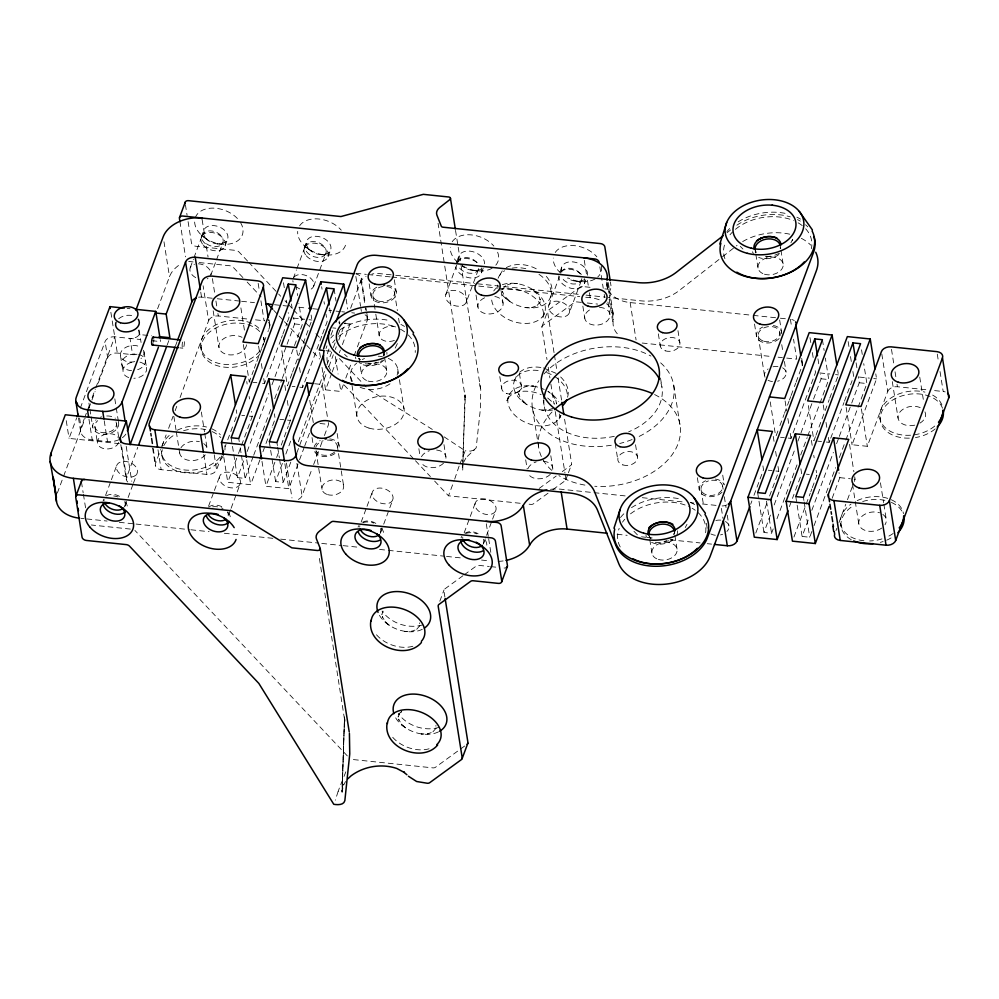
<?xml version="1.0" encoding="UTF-8"?>
<svg xmlns="http://www.w3.org/2000/svg" width="999" height="999" viewBox="0 0 999 999"><rect width="100%" height="100%" fill="white"/><g stroke="black" fill="none" stroke-linecap="round" stroke-linejoin="round"><path stroke-width="0.75" stroke-dasharray="5 3.75" d="M462.724 470.092L464.972 393.107L465.272 397.789L438.062 223.227M345.592 781.518L343.506 785.089L343.818 784.315L341.97 791.633L344.555 717.107L342.108 792.282L344.518 716.932L344.855 721.59L318.831 554.732M462.624 464.96L465.259 397.839M462.562 466.483L462.425 467.382L463.049 463.711M556.618 403.022L556.493 404.021L555.806 399.887L556.143 400.699L552.922 395.467L553.346 395.954L547.914 391.233L549.45 392.382A27.822 18.819 20.4 0 1 558.716 401.66M342.095 790.733L342.507 787.949M567.557 397.215C570.042 389.323 565.546 381.131 559.64 376.049M338.124 791.458L335.302 800.187M345.479 245.255L345.404 245.454A25.037 16.933 20.4 0 1 318.369 253.646A25.037 16.933 20.4 0 1 297.69 231.393M119.418 443.643L69.056 438.399L76.711 417.807M80.307 408.129L105.082 341.521A7.955 5.47 -9 0 1 114.76 336.825L140.509 339.51M125.862 434.128A15.897 10.939 -9 0 1 107.505 441.546L92.245 439.96A15.897 10.939 -9 0 1 81.069 427.397L84.228 418.906M85.277 416.071L86.339 413.236M87.388 410.414L89.498 404.745M92.12 397.677L95.28 389.185M95.804 387.774L114.76 336.825M57.33 493.056L62.575 478.958M63.624 476.136L85.115 418.356M88.786 408.491L90.884 402.847M91.933 400.037L95.08 391.571M98.214 383.117L107.655 357.754L105.082 341.521M157.592 308.728L169.505 276.673A31.806 21.891 -9 0 1 181.481 263.549M201.161 237.287L203.709 230.432M105.532 495.467L110.864 481.156M111.401 479.72L116.721 465.397M190.21 267.794L193.406 259.216M193.931 257.779L202.447 234.902M167.208 344.955L168.831 340.622M127.785 482.017A7.955 5.47 -9 0 1 126.548 477.46L137.775 447.265M175.537 345.716L177.073 341.608M124.9 506.131L127.56 498.976M128.097 497.539L132.879 484.652M133.416 483.216L137.15 473.201A10.927 7.393 20.4 0 0 124.176 461.388A10.927 7.393 20.4 0 0 119.48 473.301A10.927 7.393 20.4 0 0 137.15 473.201M210.639 275.587L215.959 261.276M216.496 259.84L222.889 242.657M225.087 245.916L227.635 239.061M221.766 455.844L216.596 469.742A7.955 5.47 -9 0 1 206.93 474.438L161.151 469.667A7.955 5.47 -9 0 1 155.557 463.374L160.727 449.488M162.013 446.016L166.134 434.952M168.594 428.346L173.089 416.233M175.137 410.726L176.773 406.331M180.045 397.527L208.629 320.667L203.109 285.776M225.187 446.665L226.024 444.393M227.722 439.847L233.629 423.938M234.478 421.665L237.013 414.847L236.226 409.865M250.212 382.018L249.263 381.918L253.484 370.554M254.333 368.281L256.031 363.736M256.868 361.463L263.649 343.231M264.086 342.07L267.095 333.966M267.957 331.656L268.381 330.494M268.818 329.345L269.68 327.023L268.494 319.543M304.171 248.027L306.718 241.171M208.554 506.206L213.873 491.883M214.41 490.447L219.73 476.136M293.219 278.521L296.416 269.93M296.953 268.506L305.469 245.592M259.852 459.99L250.674 484.69L227.784 482.305L236.963 457.604M238.499 453.496L241.046 446.628M241.558 445.254L247.178 430.157M247.677 428.783L252.272 416.433L251.486 411.451M262.612 383.304L264.523 383.504L280.856 339.598M281.368 338.224L282.392 335.477M282.892 334.103L286.975 323.127M287.487 321.753L289.023 317.632L288.236 312.65M253.172 456.655L245.08 478.409L237.45 477.609L244.455 458.766M247.153 451.511L268.731 393.519M271.965 384.815L286.526 345.666M287.063 344.218L294.605 323.926L293.644 317.782M230.569 509.702L227.909 516.87A10.927 7.393 20.4 0 0 227.435 511.863M231.106 508.279L240.16 483.928A10.927 7.393 20.4 0 0 227.185 472.127A10.927 7.393 20.4 0 0 222.49 484.04A10.927 7.393 20.4 0 0 240.16 483.928M313.649 286.326L325.899 253.396A10.927 7.393 20.4 0 0 312.924 241.583A10.927 7.393 20.4 0 0 308.229 253.496A10.927 7.393 20.4 0 0 325.899 253.396M253.709 455.207L270.966 408.816M274.737 398.663L281.755 379.807M282.292 378.359L302.235 324.712L298.838 303.246M328.097 256.656L330.657 249.787M262.924 451.76L264.448 447.639M265.984 443.531L272.103 427.06M272.615 425.686L275.162 418.818L274.375 413.836M292.008 373.539L287.412 385.889L281.493 348.514M292.52 372.165L299.663 352.959M300.175 351.586L305.794 336.488M306.293 335.115L311.913 320.017L311.126 315.035M298.014 463.973L288.823 488.673L265.934 486.288L275.112 461.588M276.648 457.467L279.196 450.599M281.243 445.117L288.386 425.899M288.898 424.525L290.422 420.417L289.635 415.434M299.812 387.187L302.672 387.475L322.065 335.339M322.577 333.966L327.173 321.616L325.986 314.136M290.784 462.087L283.229 482.38L275.599 481.593L282.617 462.737M285.851 454.046L290.697 440.996M325.999 348.501L326.985 345.841M330.944 335.202L333.416 328.559M298.326 441.783L326.373 366.383M326.91 364.935L332.842 348.988M333.379 347.54L335.539 341.745M338.236 334.49L339.847 330.145M296.753 453.134L326.91 372.04M328.883 366.72L333.329 354.757M335.314 349.438L336.301 346.778M338.773 340.135L345.204 322.852M350.637 308.229L361.051 280.232A7.955 5.47 -9 0 0 356.144 274.038M299.538 459.852L304.133 447.502M304.645 446.128L309.752 432.405M343.319 384.765L340.834 391.458L325.562 389.86L331.693 373.401M332.205 372.028L337.812 356.93M339.348 352.809L340.372 350.075M342.407 344.58L350.062 324.001L349.675 321.503M298.364 499.4A7.955 5.47 -9 0 0 302.048 495.754L311.988 468.993M313.649 464.523L318.631 451.148M320.292 446.69L321.94 442.232M324.438 435.539L328.584 424.388L328.184 421.903M345.804 378.072L351.611 362.462M354.096 355.781L355.756 351.311M357.417 346.853L367.37 320.092L366.583 315.11M456.481 262.425L458.778 256.243M361.151 522.102L366.483 507.792M367.008 506.356L372.34 492.032M445.829 294.43L458.079 261.501M380.519 532.767L383.179 525.611M383.703 524.175L392.757 499.837A10.927 7.393 20.4 0 0 379.795 488.024A10.927 7.393 20.4 0 0 375.1 499.937A10.927 7.393 20.4 0 0 392.757 499.837M466.258 302.222A10.927 7.393 20.4 0 0 453.284 290.422A10.927 7.393 20.4 0 0 448.588 302.335A10.927 7.393 20.4 0 0 466.258 302.222L478.496 269.293M481.456 272.827L484.215 265.409M345.854 771.802L339.672 787.274A120.629 71.741 67.6 0 0 338.174 791.508M520.179 503.271L448.501 495.804L454.195 480.507M454.707 479.108L458.728 467.145A120.629 71.741 67.6 0 1 459.34 465.584M444.08 436.825L465.234 450.799L460.289 462.987M508.528 396.441L506.918 400.749L508.391 397.802L507.829 398.638C513.823 389.56 529.545 389.485 541.133 394.593M514.298 380.906L516.758 375.437M544.642 312.774L542.919 317.582L543.593 314.847C543.269 296.778 517.944 284.378 499.575 290.147M550.412 297.252C554.22 289.385 550.686 279.982 544.405 274.525M559.952 271.928L561.788 266.983M464.16 532.842L475.349 502.772M548.838 305.157L559.49 276.523M439.81 601.236L443.968 590.059M541.957 326.586L547.664 311.213M483.528 543.506L492.045 520.591M492.582 519.155L495.779 510.564A10.927 7.393 20.4 0 0 482.804 498.763A10.927 7.393 20.4 0 0 478.109 510.676A10.927 7.393 20.4 0 0 495.779 510.564M569.268 312.962A10.927 7.393 20.4 0 0 556.293 301.161A10.927 7.393 20.4 0 0 551.598 313.074A10.927 7.393 20.4 0 0 569.268 312.962L581.518 280.032M584.465 283.554L585.839 279.857M608.99 293.256L611.076 287.675M565.846 479.732L567.919 474.138M568.443 472.739L571.553 464.36M750.661 504.27L751.897 500.936M753.97 495.354L763.511 469.717L762.724 464.722M776.173 435.664L779.083 427.859M779.907 425.624L784.053 414.473M784.465 413.361L789.035 401.099M789.447 399.987L790.684 396.64M791.108 395.529L794.005 387.724M794.417 386.601L795.666 383.254M796.078 382.142L802.297 365.422L801.51 360.439M755.806 533.054L768.056 500.124M769.592 496.003L778.77 471.303L777.984 466.321M788.161 438.074L791.021 438.374L815.521 372.502L814.734 367.52M773.201 528.921L771.578 533.266L763.948 532.479L770.416 515.072M774.188 504.932L795.229 448.376M797.926 441.133L813.024 400.537M813.561 399.088L821.103 378.783L820.379 374.188M776.972 518.768L798.001 462.225M800.699 454.97L807.167 437.574M807.704 436.126L828.733 379.583L825.336 358.104M789.41 506.618L790.946 502.509M792.482 498.389L794.005 494.268M795.541 490.159L801.66 473.688L800.873 468.706M815.446 436.638L813.91 440.759L807.991 403.371M815.958 435.264L821.565 420.167M822.077 418.793L827.696 403.696M828.208 402.335L829.22 399.588M829.732 398.214L835.351 383.117M835.863 381.743L838.411 374.887L837.624 369.905M793.955 537.025L805.694 505.469M806.205 504.095L810.289 493.119M810.801 491.745L811.825 488.998M812.337 487.624L816.92 475.274L814.06 474.975M826.31 442.045L829.17 442.345L830.194 439.597M830.706 438.224L843.968 402.547M844.48 401.173L852.135 380.594M811.887 531.443L809.727 537.25L802.097 536.451L809.115 517.607M811.812 510.352L833.378 452.36M836.613 443.656L838.773 437.862M839.31 436.401L851.173 404.508M851.71 403.059L859.265 382.754L858.291 376.623M814.048 525.649L835.614 467.644M839.385 457.505L845.316 441.546M845.853 440.097L866.895 383.554L863.735 363.624M832.167 498.251L839.822 477.659L839.023 472.677M881.817 354.046L887.736 391.433L867.332 446.316L852.06 444.73L876.56 378.858L875.773 373.876M835.951 530.669L836.812 528.359M838.973 522.564L845.778 504.258M847.464 499.712L852.547 486.076M854.232 481.53L855.082 479.258L854.682 476.76M463.511 462.5L466.296 457.28L465.859 457.892L476.173 447.877L480.432 408.516L480.744 389.573L458.204 247.252M397.365 343.594L394.955 348.626M687 524.325L685.227 527.584M790.896 242.732L792.731 239.51L791.832 241.096M382.492 611.9L383.054 611.063L381.88 614.522L381.993 613.523L382.679 617.644L382.355 616.845L385.577 622.077L385.152 621.59L390.584 626.311L389.048 625.149M398.726 714.422L399.288 713.586L398.114 717.045L398.239 716.046L398.926 720.179L398.589 719.367L401.81 724.6L401.398 724.113L406.818 728.833L405.282 727.684M502.272 270.866L498.064 278.384A27.822 18.819 20.4 0 1 504.657 270.754M726.922 232.817L730.544 229.995M718.955 259.515L679.158 290.572A39.748 27.36 -9 0 1 641.008 300.849L608.304 297.44M722.577 256.693L737.05 245.392M519.592 372.265C525.699 367.108 534.34 366.158 541.957 367.682M539.135 488.461L556.193 476.048M562.275 471.603L570.804 465.397A3.971 2.685 20.4 0 0 571.603 463.499L564.335 417.607M548.039 493.194L533.416 503.833A3.971 2.685 20.4 0 1 530.856 504.383L526.273 503.908M552.909 489.635L565.084 480.769A3.971 2.685 20.4 0 0 565.884 478.871L565.159 474.275M462.987 575.711L444.717 589.023A3.971 2.685 20.4 0 0 443.918 590.921L444.892 597.04M464.21 574.825L476.386 565.946A3.971 2.685 20.4 0 1 478.958 565.397L489.298 566.47M399.612 713.199L401.773 711.638L400.974 712.037M464.672 746.016L435.427 767.307A3.971 2.685 20.4 0 1 432.867 767.869L350.512 759.277M474.463 449.887L470.741 451.086L465.234 450.799M779.482 253.321L772.264 256.194L764.347 257.243M380.619 361.438L382.342 360.602M670.616 540.122L672.364 539.31M506.206 267.657C516.321 262.2 529.045 264.323 538.561 270.08M553.758 408.029L548.026 410.04L548.688 409.927L541.545 410.127L543.631 410.277M378.821 362.187L369.081 364.173L360.389 363.349M668.781 540.821L660.988 542.494L653.171 542.232M422.677 624.875C407.854 629.308 390.659 623.026 382.08 611.101M438.923 727.397C424.088 731.83 406.893 725.549 398.326 713.623M217.12 243.856L221.678 244.181M320.13 254.595L324.687 254.907M473.026 270.517L477.297 270.816M576.036 281.243L580.307 281.543M515.309 283.404L517.382 283.554L510.252 283.753L510.914 283.654L505.182 285.664L505.969 285.264L502.447 289.31L502.797 288.349L502.547 292.145L502.422 291.196L504.12 295.654L511.026 302.46L509.49 301.298M527.397 307.754L525.312 307.605L532.455 307.405L531.793 307.505L537.524 305.494L536.725 305.906L540.247 301.848L539.897 302.809L540.159 299.013L540.272 299.962L538.573 295.504L531.68 288.699L533.216 289.86M531.543 385.939L533.628 386.076L526.485 386.276L527.147 386.176L521.416 388.186L522.215 387.787L518.681 391.833L519.043 390.884L518.781 394.667L518.656 393.718L520.367 398.176L527.26 404.982L525.724 403.821M406.955 631.605L404.87 631.468L412.013 631.268L411.351 631.368L417.082 629.358L416.283 629.757L419.805 625.711L419.455 626.66L419.717 622.877M423.189 734.128L421.103 733.99L428.246 733.79L427.584 733.89L433.316 731.88L432.517 732.279L436.051 728.234L435.689 729.183L435.951 725.399M590.047 287.325L582.654 286.551A3.971 2.685 20.4 0 0 580.094 287.113L548.414 310.177A3.971 2.685 20.4 0 0 547.627 312.075L554.158 353.371M604.832 288.861L607.779 289.173A3.971 2.685 20.4 0 0 611.151 286.725L610.414 282.118M391.271 274.825L379.37 273.589A15.897 10.939 -9 0 0 371.915 274.076M395.729 275.287L474.513 283.504M477.485 283.803L580.057 294.493M586.013 295.117L605.332 297.128M355.919 273.289L366.371 274.375M367.857 274.538L390.247 276.873M391.733 277.023L497.677 288.062M499.175 288.224L579.757 296.616M585.726 297.24L590.197 297.702A31.806 21.891 -9 0 1 602.447 301.161M606.768 282.055A31.806 21.891 -9 0 0 630.157 302.572L750.336 315.085M753.196 315.384L776.086 317.769M780.381 318.219L786.101 318.818M193.094 261.925L190.022 261.601A3.971 2.685 20.4 0 1 188.699 261.301M199.226 262.562L229.92 265.759A3.971 2.685 20.4 0 1 233.329 267.395L242.907 277.572M581.368 302.385L576.935 301.923A3.971 2.685 20.4 0 0 574.375 302.472L542.707 325.549A3.971 2.685 20.4 0 0 541.908 327.447L546.99 359.565M587.287 302.997L597.627 304.083M198.589 297.215A7.955 5.47 -9 0 1 201.536 297.115L215.846 298.601M217.282 298.751L240.172 301.136M241.596 301.286L254.47 302.635M274.5 304.72L281.656 305.469M283.092 305.619L288.811 306.206M298.826 307.255L307.405 308.154M313.137 308.741L318.856 309.34M328.871 310.389L331.73 310.689M336.026 311.126L340.322 311.576M341.745 311.725L344.605 312.025M351.76 312.774L354.62 313.074M642.195 343.032L772.389 356.606M778.109 357.192L782.404 357.642M786.7 358.092L796.715 359.141L793.556 339.198M293.319 318.082L304.757 319.28M309.053 319.717L311.913 320.017M338.624 322.802L340.047 322.952M344.343 323.401L350.062 324.001M819.804 372.952L829.819 373.988M835.551 374.588L838.411 374.887M859.39 377.073L869.405 378.109M873.7 378.559L876.56 378.858M208.629 320.667A7.955 5.47 -9 0 1 218.306 315.971L246.915 318.956M255.507 319.842L264.086 320.741A7.955 5.47 -9 0 1 264.76 320.829M294.605 323.926L302.235 324.712M332.767 327.897L335.814 328.209M821.103 378.783L828.733 379.583M859.265 382.754L866.895 383.554M887.736 391.433A7.955 5.47 -9 0 1 897.414 386.738L926.023 389.71M934.614 390.609L943.193 391.508A7.955 5.47 -9 0 1 945.216 391.933M127.148 308.429L130.007 308.728M325.924 350.686L330.694 351.186M137.1 354.183A7.955 5.47 -9 0 1 132.592 354.645L130.02 338.411A7.955 5.47 -9 0 0 139.298 334.528L151.536 335.814M151.948 340.696L160.539 341.596L160.24 339.71M179.808 347.864L182.854 348.176M107.655 357.754A7.955 5.47 -9 0 1 117.32 353.059L132.592 354.645M314.635 383.728L322.265 384.515L327.397 416.92M253.084 382.317L256.893 382.704M292.183 386.388L295.042 386.688M780.531 437.275L784.34 437.674M817.731 441.146L821.54 441.546M241.783 415.347L244.643 415.646M249.413 416.146L252.272 416.433M279.932 419.318L283.753 419.717M287.562 420.117L290.422 420.417M319.992 423.501L328.584 424.388M768.281 470.204L772.102 470.604M775.911 471.004L778.77 471.303M806.43 474.188L809.29 474.488M839.822 477.659L850.311 478.758M854.12 479.158L855.082 479.258M625.137 495.904L560.751 489.198A31.806 21.891 -9 0 0 549.812 489.435M642.295 497.689L685.214 502.16M690.946 502.759L693.806 503.059M702.384 503.958L716.695 505.444M617.132 534.278L627.147 535.327M641.458 536.813L645.754 537.262M647.177 537.412L654.333 538.161M670.079 539.797L700.124 542.932M707.267 543.681L711.563 544.118M81.119 518.344L83.978 518.643M86.838 518.943L107.143 521.053M119.318 522.327L134.54 523.913M136.064 524.063L189.335 529.62M190.859 529.77L209.116 531.68M224.338 533.266L273.039 538.336M280.657 539.135L318.706 543.094M321.753 543.419L341.533 545.479M343.057 545.641L359.802 547.377M379.583 549.438L443.506 556.106M446.553 556.418L461.775 558.004M481.555 560.064L489.16 560.864M130.394 529.083L92.033 525.074A3.971 2.685 20.4 0 1 91.371 524.962M490.771 566.633L496.69 567.245M543.444 367.932L556.118 373.364M432.317 429.433L368.281 389.21L364.011 384.677M534.615 290.934L536.888 292.657M462.237 265.796L464.335 267.382M505.806 298.501L508.091 300.224M550.849 393.469L553.134 395.192M522.04 401.024L524.325 402.747M308.579 249.101L311.938 251.636M305.257 246.578L310.264 250.362M205.569 238.374L208.928 240.909M202.248 235.851L207.255 239.623M385.364 622.352L387.649 624.075M401.598 724.874L403.883 726.598M547.677 398.014L554.707 404.133M742.956 249.051L740.321 246.403M637.399 534.865L633.541 530.856M347.29 356.868L344.58 354.345M247.59 261.101L239.036 252.023A3.971 2.685 20.4 0 0 235.639 250.399L195.742 246.241A3.971 2.685 20.4 0 1 191.471 242.994L188.074 221.516M248.651 262.225L280.694 296.241M284.965 300.774L287.1 303.047M288.174 304.183L292.445 308.716M293.519 309.852L304.195 321.191M305.257 322.315L309.54 326.86M315.946 333.654L321.278 339.323M339.435 358.604L362.937 383.541M247.178 282.093L261.026 296.79M273.801 310.364L278.059 314.885M279.133 316.021L283.391 320.542M284.453 321.666L289.785 327.322M290.846 328.459L300.437 338.636M301.498 339.76L305.756 344.28M306.83 345.417L312.15 351.074M313.211 352.197L319.605 358.991M344.106 384.99L414.41 459.627M415.484 460.751L430.394 476.585M434.652 481.106L448.501 495.804M347.315 755.893L135.34 530.869A3.971 2.685 20.4 0 0 134.89 530.457M479.508 383.554L480.744 389.573M937.274 354.121L938.461 361.601M940.034 371.566L943.193 391.508M919.754 377.123L923.625 401.536M891.495 349.35L893.855 364.31M895.042 371.778L895.828 376.76M897.015 384.24L897.414 386.738M892.294 381.606L898.089 418.219M879.982 418.256L880.444 421.103M861.55 349.812L862.274 354.42M880.456 482.792L883.603 502.622M883.84 504.145L886.25 519.405M856.106 362.824L857.08 368.956M861.4 408.941L867.332 446.316M848.151 341.583L848.938 346.566M850.511 356.543L851.298 361.526M852.884 371.491L853.67 376.473M846.141 407.355L852.06 444.73M849.55 444.368L853.895 471.778M852.509 484.215L858.79 523.888M822.427 339.71L824.125 350.437M817.956 358.853L819.168 366.521M823.251 404.97L824.437 412.437M826.011 422.402L826.81 427.397M828.383 437.362L829.17 442.345M840.696 523.926L841.146 526.773M809.989 337.612L810.788 342.595M812.362 352.56L813.149 357.542M801.722 358.354L802.509 363.349M811.4 440.397L812.187 445.379M813.773 455.344L814.16 457.829M816.133 470.292L816.533 472.789M780.244 245.717L780.719 248.751M780.968 250.274L783.129 263.948M790.396 319.268L791.583 326.735M779.645 319.942L781.568 332.093M779.794 332.38L780.281 335.452M781.742 344.643L782.954 352.31M784.415 361.513L786.113 372.252M803.421 497.377L803.895 500.449M804.145 501.973L809.727 537.25M785.102 400.986L786.675 410.951M787.861 418.431L788.648 423.414M790.234 433.379L791.021 438.374M795.791 496.578L802.097 536.451M755.132 249.812L755.619 252.859M755.856 254.37L758.029 268.044M770.241 401.885L775.361 434.29M758.216 335.901L764.535 375.774M773.251 436.413L774.038 441.396M775.611 451.361L776.41 456.356M754.532 324.038L756.455 336.188M766.483 501.073L771.578 533.266M757.629 492.607L763.948 532.479M722.727 475.149L724.163 484.265M722.639 486.076L723.126 489.135M724.337 496.803L726.036 507.542M727.26 515.209L728.958 525.949M721.378 508.379L722.964 518.356M677.959 330.657L679.894 342.807M701.061 489.597L703.733 506.468M706.405 523.339L707.379 529.47M697.377 477.734L699.3 489.885M673.701 385.139L680.007 425.012M658.353 333.853L660.277 346.004M660.489 377.959L661.925 387.063M674.175 530.931L674.65 533.978M674.887 535.489L677.06 549.163M630.157 302.572L636.076 339.947M635.539 444.742L637.462 456.893M649.063 535.039L649.537 538.074M649.787 539.597L651.947 553.259M608.266 282.567L613.611 316.308M607.417 282.692L608.99 292.657M609.39 295.155L613.336 320.067A31.806 21.891 -9 0 0 618.331 334.84M606.743 283.966L607.966 291.633M609.178 299.3L613.061 323.838M607.954 302.048L609.877 314.198M599.85 266.82L603.246 288.286M604.22 294.43L604.707 297.49M615.197 443.381L617.844 460.089M584.278 260.327L586.65 275.274M587.437 280.257L588.623 287.737M589.41 292.719L590.197 297.702M582.854 306.156L584.777 318.306M554.408 354.895L556.83 370.192M558.041 377.847L561.675 400.786M548.201 367.207L549.9 377.922M550.874 384.041L554.02 403.921M555.232 411.563L564.922 472.752M543.281 400.212L544.243 406.281M550.799 455.744L552.722 467.894M532.467 408.204L537.574 440.409M537.812 441.945L538.786 448.076M519.405 373.376L521.328 385.539M501.136 290.921L503.059 303.072M525.686 459.84L527.135 468.956M499.787 376.586L501.71 388.736M476.024 295.017L477.947 307.168M455.532 230.419L457.954 245.717M486.288 523.801L488.261 536.263M488.661 538.748L491.021 553.708M443.968 444.617L445.891 456.768M394.305 279.782L396.228 291.933M394.468 292.232L397.377 310.627M398.589 318.294L399.325 322.902M418.868 448.713L420.067 456.306M397.714 368.981L398.439 373.576M399.413 379.707L404.021 408.853M383.841 352.547L384.315 355.582M384.565 357.105L386.725 370.779M372.889 295.754L375.562 312.612M375.799 314.148L379.208 335.627M369.193 283.891L371.116 296.041M361.263 278.147L365.209 303.072M366.009 308.054L366.396 310.552M366.795 313.037L367.582 318.019M361.051 280.232L364.997 305.145M365.397 307.642L365.784 310.127M355.856 276.436L360.589 306.343M360.989 308.828L361.388 311.326M358.966 358.166L361.613 374.875M346.116 299.076L347.702 309.041M350.637 376.66L356.943 416.533M334.078 288.823L336.026 301.086M339.173 321.029L339.66 324.088M329.608 307.954L330.582 314.098M335.302 356.568L338.062 374.013M339.648 383.978L340.834 391.458M321.653 286.725L322.04 289.211M324.013 301.673L324.413 304.171M337.15 433.479L339.073 445.629M337.3 445.916L338.274 452.06M338.524 453.583L343.619 485.789M319.643 352.485L320.442 357.467M322.015 367.432L325.562 389.86M295.929 284.84L297.627 295.579M309.765 400.374L313.324 422.802M315.971 450.974L322.04 489.31M291.458 303.983L292.183 308.591M312.038 437.574L313.236 445.179M296.753 350.1L298.339 360.065M299.513 367.545L300.312 372.527M302.285 384.99L302.672 387.475M283.491 282.754L284.29 287.737M286.263 300.187L286.651 302.685M284.902 385.527L285.689 390.509M287.275 400.474L288.062 405.457M296.915 463.349L302.048 495.754M269.106 319.967L269.892 324.95M258.167 283.366L259.353 290.834M260.926 300.799L264.086 320.741M286.451 463.061L291.97 497.952M284.877 463.748L288.823 488.673M264.098 340.097L263.649 337.25A31.806 21.891 -9 0 1 222.74 364.16A31.806 21.891 -9 0 1 208.691 329.645A31.806 21.891 -9 0 1 261.114 330.994M276.923 442.52L277.41 445.579M277.647 447.115L279.345 457.854M279.595 459.378L283.229 482.38M258.604 346.129L259.79 353.596M261.363 363.574L262.15 368.556M263.736 378.521L264.523 383.504M269.293 441.72L275.599 481.593M240.896 307.879L244.755 332.292M243.344 344.53L249.263 381.918M261.988 461.363L265.934 486.288M246.753 381.556L247.14 384.041M249.113 396.503L249.513 399.001M246.728 459.777L250.674 484.69M238.761 438.536L239.248 441.608M240.222 447.739L241.196 453.871M241.433 455.407L245.08 478.409M212.387 278.596L214.76 293.544M215.934 301.011L216.733 306.006M217.907 313.474L218.306 315.971M202.173 219.842L204.196 232.592A10.927 7.393 20.4 0 1 219.131 233.928A10.927 7.393 20.4 0 1 220.904 245.117A10.927 7.393 20.4 0 1 205.894 243.331L208.054 256.993M213.187 310.839L218.981 347.465M231.131 437.737L233.566 453.071M233.803 454.607L237.45 477.609M200.749 292.133L201.536 297.115M185.402 204.658L187.1 215.384M223.826 457.392L227.784 482.305M200.886 347.49L201.336 350.337M179.932 221.553L185.514 256.83M214.236 454.782L216.596 469.742M201.348 412.025L204.495 431.855M204.733 433.379L207.155 448.638M203.771 454.495L206.93 474.438M163.986 241.783L169.505 276.673M173.888 416.508L176.061 430.232M176.311 431.768L178.721 447.015M178.958 448.551L179.695 453.121M161.588 453.159L162.038 456.006M144.006 351.835L146.578 368.069M139.098 330.02L141.071 342.482M157.992 449.725L161.151 469.667M138.599 330.107L139.298 334.528M153.184 448.426L155.557 463.374M152.585 448.014L155.345 465.459M120.467 355.681L123.039 371.915M110.864 312.3L117.32 353.059M126.211 446.366L131.731 481.256M114.823 398.851L116.009 406.393M116.259 407.904L118.644 423.002M121.803 447.552L126.548 477.46M120.804 444.655L126.324 479.532M116.483 423.351L118.594 436.638M104.221 420.791L107.505 441.546M94.905 426.873L97.477 443.106M88.923 403.072L89.648 407.604M89.885 409.115L90.834 415.147M91.084 416.658L92.757 427.222M88.961 419.205L92.245 439.96M79.583 417.957L81.069 427.397M78.484 417.957L80.644 431.543M81.456 481.968L83.154 492.694M83.404 494.23L85.589 508.029M66.246 420.666L69.056 438.399M559.69 413.923L559.153 420.117L560.876 415.297A27.822 18.819 20.4 0 1 527.397 423.226A27.822 18.819 20.4 0 1 509.165 394.917A27.822 18.819 20.4 0 1 544.23 389.473M677.459 530.794A15.897 10.939 -9 0 1 676.985 534.64M672.901 539.922A15.897 10.939 -9 0 1 650.561 541.77M646.465 537.162A15.897 10.939 -9 0 1 645.991 535.314M698.014 512.537A44.431 30.582 -9 0 1 705.569 532.991M620.229 546.965A44.431 30.582 -9 0 1 619.18 528.346M622.489 522.177A44.431 30.582 -9 0 1 624.775 519.255M630.494 513.861A44.431 30.582 -9 0 1 688.661 506.443M692.107 508.216A44.431 30.582 -9 0 1 695.242 510.264M620.491 517.532A47.615 32.767 -9 0 1 624.637 513.011M631.518 507.642A47.615 32.767 -9 0 1 681.942 499.375M690.222 502.26A47.615 32.767 -9 0 1 695.654 505.219M674.862 531.668A13.636 9.391 -9 0 1 673.738 534.403M651.061 538.349A13.636 9.391 -9 0 1 649.7 537.087M408.279 334.94A44.431 30.582 -9 0 1 415.234 352.447M330.769 370.417A44.431 30.582 -9 0 1 329.021 348.876M332.617 342.769A44.431 30.582 -9 0 1 335.04 339.885M338.861 336.301A44.431 30.582 -9 0 1 395.604 326.998M400.412 329.183A44.431 30.582 -9 0 1 404.657 331.843M386.875 352.372A15.897 10.939 -9 0 1 386.875 354.295M384.078 359.89A15.897 10.939 -9 0 1 359.977 363.349M355.881 358.753A15.897 10.939 -9 0 1 355.407 356.893M330.744 338.087A47.615 32.767 -9 0 1 333.554 335.077M340.309 329.633A47.615 32.767 -9 0 1 390.634 320.779M400.911 324.45A47.615 32.767 -9 0 1 404.495 326.448M384.14 353.808A13.649 9.391 -9 0 1 383.154 355.981M359.977 359.54A13.649 9.391 -9 0 1 358.716 358.216M805.669 228.796A44.431 30.582 -9 0 1 811.375 248.664M724.899 258.654A44.431 30.582 -9 0 1 725.611 241.908M729.969 234.815A44.431 30.582 -9 0 1 732.529 231.993M735.451 229.32A44.431 30.582 -9 0 1 793.443 220.529M798.114 222.827A44.431 30.582 -9 0 1 803.146 226.361M778.908 254.533A15.897 10.939 -9 0 1 758.678 257.43M753.408 253.496A15.897 10.939 -9 0 1 752.472 251.773M726.91 231.618A47.615 32.767 -9 0 1 729.645 228.584M738.161 221.84A47.615 32.767 -9 0 1 788.686 214.186M796.865 217.17A47.615 32.767 -9 0 1 800.511 219.118M780.556 247.39A13.624 9.378 -9 0 1 780.194 248.227A12.725 8.754 -9 0 0 780.294 247.415M756.143 252.135A13.624 9.378 -9 0 1 755.207 251.036M360.027 282.967A15.897 10.939 -9 0 1 366.021 276.411M742.657 241.583A47.702 32.83 -9 0 1 789.897 234.228M801.323 238.311A47.702 32.83 -9 0 1 810.664 245.067M660.951 383.067A59.628 41.046 -9 0 1 628.658 431.83M614.31 436.313A59.628 41.046 -9 0 1 543.906 399.625M329.782 438.898A12.725 8.754 -9 0 1 338.386 449.737M334.952 453.558A12.725 8.754 -9 0 1 314.173 450.586M314.061 447.202A12.725 8.754 -9 0 1 320.192 440.571M436.613 450.037A12.725 8.754 -9 0 1 445.791 459.29M443.494 463.224A12.725 8.754 -9 0 1 430.694 467.644A12.725 8.754 -9 0 1 420.991 461.713M421.478 456.755A12.725 8.754 -9 0 1 429.395 450.761M543.431 461.163A12.725 8.754 -9 0 1 552.622 470.429M550.312 474.363A12.725 8.754 -9 0 1 538.149 478.808A12.725 8.754 -9 0 1 528.159 473.688M527.959 468.668A12.725 8.754 -9 0 1 536.226 461.9M722.002 492.245A12.725 8.754 -9 0 1 702.422 494.48A12.725 8.754 -9 0 1 705.531 480.731M715.122 479.058A12.725 8.754 -9 0 1 724.2 484.927M773.363 325.512A12.725 8.754 -9 0 1 781.605 333.791M779.158 338.561A12.725 8.754 -9 0 1 759.577 340.784A12.725 8.754 -9 0 1 762.687 327.035M599.487 307.392A12.725 8.754 -9 0 1 608.428 319.543A12.725 8.754 -9 0 1 588.049 323.002A12.725 8.754 -9 0 1 592.17 308.629M494.855 296.491A12.725 8.754 -9 0 1 500.549 309.64A12.725 8.754 -9 0 1 480.207 311.076A12.725 8.754 -9 0 1 486.55 297.078M386.938 285.202A12.725 8.754 -9 0 1 394.168 298.039A12.725 8.754 -9 0 1 373.601 300.137A12.725 8.754 -9 0 1 379.732 285.939M736.837 225.212A47.702 32.83 -9 0 1 790.309 216.858M797.452 219.605A47.702 32.83 -9 0 1 800.324 221.116M805.519 224.75A47.702 32.83 -9 0 1 807.779 226.848M674.063 533.466A12.725 8.754 -9 0 1 673.826 534.253M666.77 540.609A12.725 8.754 -9 0 1 664.323 541.371M650.674 538.299A12.725 8.754 -9 0 1 649.612 536.725M770.391 256.156A12.725 8.754 -9 0 1 764.422 256.543M756.156 252.31A12.725 8.754 -9 0 1 755.344 250.674M383.916 353.409A12.725 8.754 -9 0 1 383.491 355.869M376.448 362.212A12.725 8.754 -9 0 1 375.237 362.649M371.503 363.386A12.725 8.754 -9 0 1 368.019 363.374M360.339 359.902A12.725 8.754 -9 0 1 359.278 358.341M103.172 500.774A12.725 8.604 20.4 0 1 103.846 499.425M113.686 495.966A12.725 8.604 20.4 0 1 117.957 496.953M124.987 501.623A12.725 8.604 20.4 0 1 127.41 507.917M212.612 506.818A12.725 8.604 20.4 0 1 223.002 508.553M227.997 512.362A12.725 8.604 20.4 0 1 230.107 520.129M358.042 527.135A13.511 9.141 20.4 0 1 358.753 525.699M362.937 522.652A13.511 9.141 20.4 0 1 373.751 523.076M381.218 528.046A13.511 9.141 20.4 0 1 383.791 534.727M504.732 568.044A3.971 2.685 20.4 0 1 504.083 568.019M461.051 537.874A13.511 9.141 20.4 0 1 461.763 536.438M465.946 533.391A13.511 9.141 20.4 0 1 476.76 533.816M485.427 540.409A13.511 9.141 20.4 0 1 486.476 547.027M429.071 748.788A27.822 18.819 20.4 0 1 390.984 735.064M438.511 731.855A27.822 18.819 20.4 0 1 394.767 716.083M412.824 646.266A27.822 18.819 20.4 0 1 374.75 632.542M422.277 629.32A27.822 18.819 20.4 0 1 378.534 613.561M481.243 267.894A13.511 9.141 20.4 0 1 471.403 278.009A13.511 9.141 20.4 0 1 455.769 266.895M456.743 262.225A13.511 9.141 20.4 0 1 479.208 264.573M584.265 278.621A13.511 9.141 20.4 0 1 573.289 288.661A13.511 9.141 20.4 0 1 558.716 275.961M560.826 271.716A13.511 9.141 20.4 0 1 582.217 275.299M497.639 252.223A25.037 16.933 20.4 0 1 494.692 266.321M492.082 268.232A25.037 16.933 20.4 0 1 461.188 265.01M457.867 262.487A25.037 16.933 20.4 0 1 450.287 247.29M452.222 241.733A25.037 16.933 20.4 0 1 493.856 246.066M601.498 266.109A25.037 16.933 20.4 0 1 597.702 277.06M595.092 278.958A25.037 16.933 20.4 0 1 567.907 277.897M560.876 273.227A25.037 16.933 20.4 0 1 553.309 258.029M555.232 252.472A25.037 16.933 20.4 0 1 596.865 256.805M552.572 410.027A27.822 18.819 20.4 0 1 514.273 389.747A27.822 18.819 20.4 0 1 540.834 370.941M546.64 372.565A27.822 18.819 20.4 0 1 567.32 396.541M538.985 274.338A27.822 18.819 20.4 0 1 542.145 305.744A27.822 18.819 20.4 0 1 500.224 292.02M498.076 287.375A27.822 18.819 20.4 0 1 497.527 285.04M512.137 268.132A27.822 18.819 20.4 0 1 529.258 269.643M502.372 284.69A27.822 18.819 20.4 0 1 543.144 300.287A27.822 18.819 20.4 0 1 523.164 323.401A27.822 18.819 20.4 0 1 491.608 297.14M493.756 290.971A27.822 18.819 20.4 0 1 495.979 288.399M584.015 279.857A13.511 9.141 20.4 0 1 567.345 278.109M562 271.915A13.511 9.141 20.4 0 1 574.113 262.038A13.511 9.141 20.4 0 1 587.225 276.149M481.006 269.118A13.511 9.141 20.4 0 1 462.549 266.021M458.991 261.176A13.511 9.141 20.4 0 1 469.967 251.149A13.511 9.141 20.4 0 1 484.54 263.848M240.447 222.452A25.037 16.933 20.4 0 1 223.764 244.33A25.037 16.933 20.4 0 1 194.68 220.654M195.28 217.745A25.037 16.933 20.4 0 1 213.911 208.142A25.037 16.933 20.4 0 1 238.237 219.43M299.613 225.824A25.037 16.933 20.4 0 1 341.246 230.17M934.727 426.049A31.806 21.891 -9 0 1 892.494 432.355A31.806 21.891 -9 0 1 884.315 403.983A31.806 21.891 -9 0 1 924.949 392.12M932.641 395.092A31.806 21.891 -9 0 1 942.756 408.004M935.189 428.896A31.806 21.891 -9 0 1 915.471 437.562M909.352 438.149A31.806 21.891 -9 0 1 880.231 419.018A31.806 21.891 -9 0 1 908.116 394.405A31.806 21.891 -9 0 1 942.681 408.728M893.156 533.478A31.806 21.891 -9 0 1 887.886 536.575M881.942 538.911A31.806 21.891 -9 0 1 869.605 540.971M863.91 540.759A31.806 21.891 -9 0 1 841.345 526.448A31.806 21.891 -9 0 1 850.998 504.12M857.217 500.574A31.806 21.891 -9 0 1 903.458 513.673M891.071 537.949A31.806 21.891 -9 0 1 880.331 542.357M851.248 539.685A31.806 21.891 -9 0 1 853.983 505.344M862.661 501.523A31.806 21.891 -9 0 1 886.113 500.636M891.358 502.397A31.806 21.891 -9 0 1 902.534 512.3M259.815 354.32A31.806 21.891 -9 0 1 212.15 363.636A31.806 21.891 -9 0 1 212.537 329.932A31.806 21.891 -9 0 1 260.077 331.943M263.574 337.962A31.806 21.891 -9 0 1 264.31 342.232M220.067 457.13A31.806 21.891 -9 0 1 184.803 469.992A31.806 21.891 -9 0 1 161.376 451.011M161.838 446.84A31.806 21.891 -9 0 1 171.89 433.354M177.16 430.257A31.806 21.891 -9 0 1 206.556 427.023M211.8 428.783A31.806 21.891 -9 0 1 220.329 434.752M224.8 445.754A31.806 21.891 -9 0 1 224.912 450.012M223.089 456.019A31.806 21.891 -9 0 1 185.252 472.839A31.806 21.891 -9 0 1 162.288 449.687M163.761 445.741A31.806 21.891 -9 0 1 174.875 434.577M183.554 430.769A31.806 21.891 -9 0 1 207.005 429.87M212.25 431.643A31.806 21.891 -9 0 1 220.779 437.599M606.58 303.771A31.806 21.891 -9 0 1 613.336 320.067M205.369 243.694A10.902 7.63 12.6 0 1 204.483 232.804M503.146 560.938A31.806 21.891 -9 0 1 494.792 561.363M726.985 504.845A7.955 5.47 -9 0 1 721.678 505.944M801.061 360.864A7.955 5.47 -9 0 1 802.297 365.422M791.745 319.505A7.955 5.47 -9 0 1 794.242 320.592M365.06 314.797A7.955 5.47 -9 0 1 367.37 320.092M268.444 322.465A7.955 5.47 -9 0 1 269.917 326.011M654.57 394.543A71.553 49.251 -9 0 1 673.476 452.747A71.553 49.251 -9 0 1 594.755 486.263M584.927 485.102A71.553 49.251 -9 0 1 558.928 475.611M551.848 470.392A71.553 49.251 -9 0 1 552.31 411.713M660.626 362.837A71.553 49.251 -9 0 1 638.648 436.663M632.105 439.535A71.553 49.251 -9 0 1 619.717 443.506M611.276 445.242A71.553 49.251 -9 0 1 545.267 430.282A71.553 49.251 -9 0 1 538.898 380.656M543.98 373.988A71.553 49.251 -9 0 1 650.948 356.081M208.004 278.459A10.927 7.393 20.4 0 1 207.205 278.846M195.717 277.647A10.927 7.393 20.4 0 1 194.505 264.236M198.239 263.798A10.927 7.393 20.4 0 1 210.851 274.9M293.968 277.223A10.927 7.393 20.4 0 1 310.389 277.984A10.927 7.393 20.4 0 1 309.353 289.885M299.712 288.886A10.927 7.393 20.4 0 1 296.89 287.188M293.094 282.043A10.927 7.393 20.4 0 1 292.869 280.632M478.721 268.606A10.927 7.393 20.4 0 1 469.031 273.164A10.927 7.393 20.4 0 1 458.204 265.746M457.867 262.188A10.927 7.393 20.4 0 1 466.533 257.517A10.927 7.393 20.4 0 1 477.584 263.524M581.843 278.634A10.927 7.393 20.4 0 1 573.039 284.003A10.927 7.393 20.4 0 1 561.55 277.235M561.088 272.228A10.927 7.393 20.4 0 1 570.579 268.356A10.927 7.393 20.4 0 1 581.043 275.025M124.775 501.885A10.927 7.393 20.4 0 1 124.575 506.805M104.121 500.437A10.927 7.393 20.4 0 1 104.146 499.737M106.394 495.916A10.927 7.393 20.4 0 1 120.33 496.84M208.766 507.18A10.927 7.393 20.4 0 1 224.238 508.204M380.394 528.521A10.927 7.393 20.4 0 1 380.194 533.441M359.74 527.072A10.927 7.393 20.4 0 1 359.877 525.661M362.724 522.102A10.927 7.393 20.4 0 1 377.672 524.787M483.404 539.248A10.927 7.393 20.4 0 1 483.204 544.168M462.824 538.511A10.927 7.393 20.4 0 1 462.774 537.1M465.022 533.291A10.927 7.393 20.4 0 1 478.958 534.215M711.663 480.282A10.927 7.53 -9 0 1 721.827 490.01A10.927 7.53 -9 0 1 703.833 493.606A10.927 7.53 -9 0 1 708.453 480.919M725.474 521.503A10.927 7.53 -9 0 1 726.885 531.505M722.602 534.253A10.927 7.53 -9 0 1 720.491 534.915M715.359 535.252A10.927 7.53 -9 0 1 710.851 533.903M715.846 520.504A10.927 7.53 -9 0 1 721.902 520.292M782.642 367.807A10.927 7.53 -9 0 1 785.813 375.1A10.927 7.53 -9 0 1 777.647 381.218M772.514 381.556A10.927 7.53 -9 0 1 768.019 380.219M765.009 377.222A10.927 7.53 -9 0 1 768.081 368.968M773.001 366.808A10.927 7.53 -9 0 1 778.134 366.471M394.418 340.409A10.927 7.53 -9 0 1 379.145 334.303A10.927 7.53 -9 0 1 395.579 326.898M327.372 440.059A10.927 7.53 -9 0 1 337.212 448.089M334.54 452.122A10.927 7.53 -9 0 1 316.196 450.899M315.809 447.277A10.927 7.53 -9 0 1 323.127 440.771M203.721 443.606A13.911 9.578 -9 0 1 207.205 450.499M205.27 454.857A13.911 9.578 -9 0 1 189.847 460.489A13.911 9.578 -9 0 1 179.595 452.185M180.944 447.764A13.911 9.578 -9 0 1 199.363 441.683M246.503 344.842A13.911 9.578 -9 0 1 228.646 354.77A13.911 9.578 -9 0 1 220.717 341.433A13.911 9.578 -9 0 1 242.02 337.325M882.829 514.373A13.911 9.578 -9 0 1 885.002 524.762M881.742 528.071A13.911 9.578 -9 0 1 863.198 529.532A13.911 9.578 -9 0 1 861.438 516.795A13.911 9.578 -9 0 1 879.632 512.799M924.949 411.888A13.911 9.578 -9 0 1 919.942 423.114M914.784 425.149A13.911 9.578 -9 0 1 898.463 414.585A13.911 9.578 -9 0 1 921.128 408.091M388.286 358.391A23.851 16.421 -9 0 1 397.065 375.212M389.985 383.828A23.851 16.421 -9 0 1 360.052 387.25M352.535 381.356A23.851 16.421 -9 0 1 356.655 363.137M362.312 359.49A23.851 16.421 -9 0 1 364.498 358.541M378.209 356.206A23.851 16.421 -9 0 1 382.33 356.631M118.756 442.432A10.927 7.53 -9 0 1 102.21 448.126A10.927 7.53 -9 0 1 101.711 435.851A10.927 7.53 -9 0 1 118.581 438.124M116.021 421.903A10.927 7.53 -9 0 1 110.802 431.381A10.927 7.53 -9 0 1 97.128 430.469A10.927 7.53 -9 0 1 97.665 420.679M139.897 362.113A11.926 8.204 -9 0 1 146.254 371.178A11.926 8.204 -9 0 1 133.878 378.296M128.709 377.572A11.926 8.204 -9 0 1 123.364 368.793A11.926 8.204 -9 0 1 134.603 361.738M143.494 350.249A11.926 8.204 -9 0 1 140.996 358.591M134.778 361.613A11.926 8.204 -9 0 1 120.792 352.56A11.926 8.204 -9 0 1 140.21 346.99M118.431 422.115A13.112 9.028 -9 0 1 102.335 434.165A13.112 9.028 -9 0 1 96.066 419.792M100.375 417.257A13.112 9.028 -9 0 1 101.623 416.808M106.718 415.971A13.112 9.028 -9 0 1 115.409 418.244M131.568 370.604A11.926 8.204 -9 0 1 123.589 358.691A11.926 8.204 -9 0 1 143.294 356.768A11.926 8.204 -9 0 1 136.126 370.154M118.694 318.731A11.926 8.204 -9 0 1 134.515 316.346M153.846 339.548A3.971 1.049 -84.1 0 1 153.609 342.32M344.817 721.703L344.692 718.805L344.805 721.715M665.297 350.824A9.94 6.843 -9 0 0 679.957 343.469A9.94 6.843 -9 0 0 664.997 338.923A9.94 6.843 -9 0 0 665.297 350.824M506.73 393.556A9.94 6.843 -9 0 0 521.391 386.201A9.94 6.843 -9 0 0 506.431 381.655A9.94 6.843 -9 0 0 506.73 393.556M622.864 464.91A9.94 6.843 -9 0 0 637.524 457.554A9.94 6.843 -9 0 0 622.564 453.009A9.94 6.843 -9 0 0 622.864 464.91M658.378 559.428A12.725 8.754 -9 0 0 677.135 550.024A12.725 8.754 -9 0 0 657.991 544.193A12.725 8.754 -9 0 0 658.378 559.428M764.447 274.201A12.725 8.754 -9 0 0 783.216 264.797A12.725 8.754 -9 0 0 764.073 258.978A12.725 8.754 -9 0 0 764.447 274.201M368.044 381.031A12.725 8.754 -9 0 0 386.813 371.628A12.725 8.754 -9 0 0 367.669 365.809A12.725 8.754 -9 0 0 368.044 381.031M203.272 245.055A12.725 8.604 20.4 0 0 224.413 247.265A12.725 8.604 20.4 0 0 211.676 232.492A12.725 8.604 20.4 0 0 203.272 245.055M306.281 255.794A12.725 8.604 20.4 0 0 327.422 257.992A12.725 8.604 20.4 0 0 314.685 243.232A12.725 8.604 20.4 0 0 306.281 255.794M308.828 248.938A12.725 8.604 20.4 0 0 329.982 251.136A12.725 8.604 20.4 0 0 317.245 236.363A12.725 8.604 20.4 0 0 308.828 248.938M205.819 238.199A12.725 8.604 20.4 0 0 226.973 240.397A12.725 8.604 20.4 0 0 214.236 225.637A12.725 8.604 20.4 0 0 205.819 238.199M763.748 341.196A10.927 7.53 -9 0 0 779.869 333.117A10.927 7.53 -9 0 0 763.423 328.109A10.927 7.53 -9 0 0 763.748 341.196M378.409 301.049A10.927 7.53 -9 0 0 394.53 292.957A10.927 7.53 -9 0 0 378.084 287.962A10.927 7.53 -9 0 0 378.409 301.049M327.56 494.605A10.927 7.53 -9 0 0 343.693 486.525A10.927 7.53 -9 0 0 327.235 481.518A10.927 7.53 -9 0 0 327.56 494.605M368.993 428.096A23.851 16.421 -9 0 0 404.183 410.452A23.851 16.421 -9 0 0 368.281 399.538A23.851 16.421 -9 0 0 368.993 428.096M183.866 346.603A3.971 1.049 -84.1 0 0 183.766 340.297A3.971 1.049 -84.1 0 0 182.143 345.766A3.971 1.049 -84.1 0 0 183.866 346.603"/><path stroke-width="1.5" d="M719.817 244.018L726.685 222.49M370.941 620.329C366.109 645.117 405.944 661.101 421.453 642.457M387.175 722.851C382.342 747.639 422.177 763.636 437.687 744.979M613.96 528.271L620.004 509.765M323.601 348.713L329.732 330.394M236.064 539.46L235.989 539.672A25.037 16.933 20.4 0 1 200.362 544.08A25.037 16.933 20.4 0 1 195.792 515.297A25.037 16.933 20.4 0 1 234.041 527.397L234.178 527.634M51.411 455.681L51.024 453.184L65.31 414.76L126.349 421.116L130.095 444.755L166.671 346.403M124.276 308.129L109.977 306.631L76.286 397.202A15.897 10.939 -9 0 0 87.462 409.777L88.661 417.32M77.16 416.595L78.059 414.173M135.939 310.077L163.199 236.8A31.806 21.891 -9 0 1 201.885 218.032L202.023 218.931M75.812 496.378L81.531 481.019M179.52 217.545L185.24 202.173M125.062 420.841L122.078 401.973L155.757 311.401L135.727 309.315M121.016 442.569L120.23 437.587L126.349 421.116M159.191 336.601L169.905 337.724L166.159 314.086L185.552 261.938A7.955 5.47 -9 0 1 195.23 257.243L354.033 273.788M127.385 430.744L158.429 347.252M138.786 444.53L175.025 347.09M177.572 340.234L191.87 301.81A7.955 5.47 -9 0 1 196.279 297.839M213.836 452.297L210.29 429.87L230.694 374.975L245.966 376.573L221.466 442.432L223.439 454.895M157.592 447.24L154.833 429.795A7.955 5.47 -9 0 1 149.238 423.514L202.322 280.794A7.955 5.47 -9 0 1 211.988 276.099L257.779 280.869A7.955 5.47 -9 0 1 263.361 287.15L242.944 342.045L258.204 343.631L282.705 277.759L305.594 280.145L310.339 310.052M222.627 453.534L223.489 451.211A31.806 21.891 -9 0 1 222.64 453.171M288.299 284.053L231.131 437.737L238.761 438.536L295.929 284.84L288.299 284.053L290.971 300.924M246.328 457.28L244.355 444.817L268.856 378.958L284.116 380.544L259.615 446.416L261.588 458.878M305.594 280.145L281.106 346.016L296.366 347.615L320.854 281.743L343.743 284.128L345.729 296.591M260.364 458.616L261.388 455.881M326.448 288.024L269.293 441.72L276.923 442.52L334.078 288.823L326.448 288.024L329.121 304.895M284.478 461.263L282.505 448.801L307.005 382.929L312.724 383.529M343.743 284.128L319.255 350L324.026 350.487M323.526 355.144L293.856 434.902A15.897 10.939 -9 0 0 305.045 447.477L566.67 474.737A39.748 27.36 -9 0 1 594.617 491.908L615.846 545.317A47.702 32.83 -9 0 0 661.638 566.033A47.702 32.83 -9 0 0 707.392 537.762L813.473 252.535A47.702 32.83 -9 0 0 813.898 236.626M335.889 321.903L357.142 264.747A15.897 10.939 -9 0 1 376.486 255.357L638.124 282.617A39.748 27.36 -9 0 0 676.273 272.34L723.313 235.639M296.553 453.646L295.729 455.881A7.955 5.47 -9 0 1 286.051 460.576L125.812 443.868A7.955 5.47 -9 0 1 120.23 437.587M501.648 581.88L507.367 566.52M462.137 758.578L467.857 743.206M787.886 510.739L777.172 539.56L754.282 537.175L747.964 497.302L772.464 431.431L757.192 429.845L761.937 459.74M714.422 544.418L727.297 545.766A7.955 5.47 -9 0 0 736.975 541.071L749.824 506.505M814.797 338.911L757.629 492.607L765.259 493.406L822.427 339.71L814.797 338.911L817.469 355.781M777.172 539.56L770.853 499.687L795.354 433.816L810.614 435.402L786.113 501.273L792.432 541.146L815.321 543.531L829.095 506.481M769.442 396.903L784.702 398.501L809.202 332.63L832.092 335.015L807.604 400.886L822.864 402.472L847.352 336.601L870.241 338.986L874.987 368.893M852.946 342.882L795.791 496.578L803.421 497.377L860.576 343.681L852.946 342.882L855.619 359.752M815.321 543.531L809.003 503.658L833.503 437.787L848.763 439.385L828.346 494.268L828.745 496.765M870.241 338.986L845.753 404.857L861.013 406.443L881.43 351.561A7.955 5.47 -9 0 1 891.096 346.865L936.875 351.636A7.955 5.47 -9 0 1 942.469 357.917L948.788 397.789L895.703 540.509A7.955 5.47 -9 0 1 886.038 545.204L840.246 540.434A7.955 5.47 -9 0 1 834.664 534.14L834.265 531.655M895.703 540.509L889.397 500.636L942.469 357.917M347.977 778.696L351.011 775.886C363.836 766.221 381.506 763.373 396.728 768.431L404.345 772.477L403.733 772.027L406.905 774.774M771.952 205.195L772.627 205.257M265.921 303.821L271.641 304.42M308.841 308.291L311.7 308.591M155.444 312.974L166.159 314.086M153.134 337.088L180.607 339.96M152.335 345.005L178.272 347.702M87.462 409.777L102.735 411.363A15.897 10.939 -9 0 0 122.078 401.973M154.833 429.795L200.612 434.565A7.955 5.47 -9 0 0 210.29 429.87M828.346 494.268A7.955 5.47 -9 0 0 833.94 500.561L879.719 505.332A7.955 5.47 -9 0 0 889.397 500.636M221.466 442.432L244.355 444.817M259.615 446.416L282.505 448.801M747.964 497.302L770.853 499.687M786.113 501.273L809.003 503.658M506.018 560.439A31.806 21.891 -9 0 0 529.632 545.117A31.806 21.891 -9 0 1 567.07 529.07L607.13 533.241M51.024 453.184A31.806 21.891 -9 0 0 73.377 478.321L496.865 522.452A3.971 2.685 20.4 0 1 501.123 525.699L507.442 565.571A3.971 2.685 20.4 0 1 505.931 567.832M408.454 776.248L416.645 781.505L427.147 783.228A3.971 2.685 20.4 0 0 429.72 782.679L461.388 759.615A3.971 2.685 20.4 0 0 462.187 757.717L438.199 606.281A3.971 2.685 20.4 0 1 438.998 604.395L470.666 581.318A3.971 2.685 20.4 0 1 473.239 580.769L498.364 583.391A3.971 2.685 20.4 0 0 501.723 580.931L495.417 541.071A3.971 2.685 20.4 0 0 491.146 537.824L333.541 521.391A2.385 1.636 -9 0 0 331.256 522.015L319.33 531.318A11.126 7.667 -9 0 0 316.471 538.998L320.13 548.226A2.385 1.636 -9 0 1 319.518 549.875A2.385 1.636 -9 0 1 317.232 550.486L291.858 547.839L231.506 510.764L79.108 494.88A3.971 2.685 20.4 0 0 75.737 497.34L82.055 537.2A3.971 2.685 20.4 0 0 86.326 540.447L126.211 544.605A3.971 2.685 20.4 0 1 129.62 546.241L258.853 683.428L333.778 804.295C337.362 804.894 343.756 805.294 344.855 800.636L349.75 753.895L349.413 733.366M267.407 303.584L272.739 309.228M799.337 211.463L812.424 229.97M693.943 497.652L705.419 513.286M403.921 320.042L413.623 332.867M648.363 534.877C646.678 530.769 650.112 525.998 653.97 524.175A13.599 9.366 -9 0 1 656.068 523.214A13.661 9.403 -9 0 1 674.937 529.183A13.599 9.366 -9 0 1 674.987 530.831M357.605 355.944C356.406 351.76 359.628 347.802 363.112 345.916A13.624 9.378 -9 0 1 372.053 343.506C377.085 343.294 383.666 345.617 384.39 351.298A13.599 9.366 -9 0 1 384.415 352.135M50.15 461.488L56.356 497.102A31.806 21.891 -9 0 0 79.695 518.194M879.719 505.332L886.038 545.204M832.092 335.015L836.825 364.922M833.503 437.787L838.636 470.192M833.94 500.561L840.246 540.434M829.133 499.263L829.532 501.748M829.932 504.245L830.718 509.228M831.106 511.713L831.505 514.21M831.905 516.695L832.691 521.69M833.079 524.175L833.478 526.673M832.866 526.248L833.653 531.231M800.723 355.457L795.978 325.549A7.955 5.47 -9 0 0 795.566 321.915M795.354 433.816L800.087 463.723M736.975 541.071L730.656 501.198A7.955 5.47 -9 0 1 728.296 504.07M723.351 520.841L727.297 545.766M610.177 280.594L604.832 246.853A3.971 2.685 20.4 0 0 600.561 243.606L442.957 227.185A2.385 1.636 -9 0 1 441.283 226.149L436.913 215.147A11.126 7.667 -9 0 1 439.772 207.467L449.762 199.663A2.385 1.636 -9 0 0 450.374 198.027A2.385 1.636 -9 0 0 448.701 196.99L423.326 194.343L340.934 216.546L188.524 200.674A3.971 2.685 20.4 0 0 185.165 203.122M561.913 402.322L563.848 414.56M561.138 491.683L567.07 529.07M546.94 489.935A31.806 21.891 -9 0 0 523.326 505.257L529.632 545.117M450.449 198.302L455.294 228.896M445.129 598.563L467.907 742.344A3.971 2.685 20.4 0 1 467.107 744.243M320.854 281.743L321.253 284.228M307.005 382.929L308.978 395.392M320.204 548.501L349.225 731.93M293.431 439.061L296.316 457.28M263.361 287.15L268.094 317.058M268.856 378.958L273.589 408.853M230.694 374.975L235.439 404.882M195.23 257.243L200.349 289.635M179.932 221.553L179.445 218.494A3.971 2.685 20.4 0 1 182.805 216.034L594.855 258.978A3.971 2.685 20.4 0 1 599.113 262.225M185.552 261.938L191.87 301.81M200.612 434.565L203.371 452.01M155.757 311.401L159.94 337.824M149.638 425.999L150.424 430.981M150.824 433.479L151.211 435.964M151.611 438.461L152.397 443.444M109.977 306.631L110.277 308.516M102.735 411.363L103.921 418.906M77.185 402.859L77.485 404.757M75.862 401.361L78.247 416.446M73.377 478.321L76.136 495.766M76.923 500.749L77.323 503.246M78.109 508.229L78.509 510.714M56.356 497.102L53.197 477.172L56.468 501.361M697.377 548.264A44.431 30.582 -9 0 1 633.029 558.803M648.776 527.809A15.897 10.939 -9 0 1 672.889 524.338M704.944 514.36A47.615 32.767 -9 0 1 666.845 563.086A47.615 32.767 -9 0 1 614.722 529.133M407.667 368.906A44.431 30.582 -9 0 1 342.432 380.394M359.965 347.764A15.897 10.939 -9 0 1 380.194 344.867M412.987 333.991A47.615 32.767 -9 0 1 378.271 384.315A47.615 32.767 -9 0 1 324.001 351.286M756.555 240.796A15.897 10.939 -9 0 1 776.785 237.887M804.257 261.938A44.431 30.582 -9 0 1 736.8 272.165M812.112 230.981A47.615 32.767 -9 0 1 770.828 277.997A47.615 32.767 -9 0 1 720.866 243.169M781.006 244.88A13.624 9.378 -9 0 0 780.956 244.093C779.994 238.424 773.376 236.263 768.318 236.538A13.624 9.378 -9 0 0 754.282 249.226M759.327 239.161A13.599 9.366 -9 0 1 761.35 238.112M296.441 454.12A15.897 10.939 -9 0 0 307.929 465.696L569.567 492.969A39.748 27.36 -9 0 1 597.502 510.127L618.731 563.548A47.702 32.83 -9 0 0 664.522 584.265A47.702 32.83 -9 0 0 710.289 555.981L816.358 270.766A47.702 32.83 -9 0 0 815.733 252.248M544.03 398.301A59.628 41.046 -9 0 1 596.016 356.243A59.628 41.046 -9 0 1 659.365 379.145M325.062 439.048A12.725 8.754 -9 0 1 326.298 438.886M383.454 285.19A12.725 8.754 -9 0 1 384.665 285.115M649.063 535.039A12.725 8.754 -9 0 1 660.164 524.35A12.725 8.754 -9 0 1 674.175 530.931M755.057 248.963A12.725 8.754 -9 0 1 766.221 239.136A12.725 8.754 -9 0 1 780.032 244.867M358.653 355.794A12.725 8.754 -9 0 1 370.442 345.866A12.725 8.754 -9 0 1 383.841 352.547M125.412 511.913A12.725 8.604 20.4 0 1 112.313 513.211A12.725 8.604 20.4 0 1 102.922 503.808M229.445 521.478A12.725 8.604 20.4 0 1 217.445 524.562A12.725 8.604 20.4 0 1 206.368 516.146M380.269 539.997A13.511 9.141 20.4 0 1 358.241 532.067M483.279 550.736A13.511 9.141 20.4 0 1 469.667 550.661A13.511 9.141 20.4 0 1 460.789 541.096M81.456 481.968A3.971 2.685 20.4 0 1 84.815 479.52M387.412 723.526A27.822 18.819 20.4 0 1 422.677 712.836A27.822 18.819 20.4 0 1 436.75 744.667M393.868 713.748A27.822 18.819 20.4 0 1 426.96 696.703A27.822 18.819 20.4 0 1 439.622 731.256M371.166 620.991A27.822 18.819 20.4 0 1 405.694 610.002A27.822 18.819 20.4 0 1 421.328 641.333M378.047 612.399A27.822 18.819 20.4 0 1 409.203 593.631A27.822 18.819 20.4 0 1 424.413 628.084M476.161 542.157A13.511 9.141 20.4 0 1 480.519 558.141A13.511 9.141 20.4 0 1 459.34 551.898A13.511 9.141 20.4 0 1 469.48 540.172M376.948 533.941A13.511 9.141 20.4 0 1 373.876 548.688A13.511 9.141 20.4 0 1 355.02 537.774A13.511 9.141 20.4 0 1 370.991 530.494M224.013 517.794A12.725 8.604 20.4 0 1 221.129 531.68A12.725 8.604 20.4 0 1 203.384 521.403A12.725 8.604 20.4 0 1 218.419 514.547M119.331 505.781A12.725 8.604 20.4 0 1 121.029 520.017A12.725 8.604 20.4 0 1 101.948 514.385A12.725 8.604 20.4 0 1 109.041 502.747M566.645 399.775A27.822 18.819 20.4 0 1 562.961 405.294M942.956 410.152A31.806 21.891 -9 0 1 938.473 422.227M943.206 410.851A31.806 21.891 -9 0 1 937.199 427.023M903.67 515.809A31.806 21.891 -9 0 1 899.175 527.897M903.908 516.52A31.806 21.891 -9 0 1 897.901 532.692M873.076 543.631A31.806 21.891 -9 0 1 853.695 540.896M583.878 257.829A31.806 21.891 -9 0 1 607.017 280.195M523.326 505.257A31.806 21.891 -9 0 1 485.889 521.303M947.551 393.231A7.955 5.47 -9 0 1 948.788 397.789M554.507 409.565A71.553 49.251 -9 0 1 651.76 393.244M123.614 508.016A10.927 7.393 20.4 0 1 113.799 509.69A10.927 7.393 20.4 0 1 104.932 503.334M225.986 519.28A10.927 7.393 20.4 0 1 207.954 514.073M379.233 534.652A10.927 7.393 20.4 0 1 368.918 536.188A10.927 7.393 20.4 0 1 360.214 529.22M482.242 545.392A10.927 7.393 20.4 0 1 471.928 546.928A10.927 7.393 20.4 0 1 463.224 539.947M138.274 319.305A11.926 8.204 -9 0 1 128.396 331.73A11.926 8.204 -9 0 1 116.009 322.377M153.097 344.131A3.971 1.049 -84.1 0 1 151.698 343.706A3.971 1.049 -84.1 0 1 152.26 338.286A3.971 1.049 -84.1 0 1 153.709 338.062M640.122 538.374A39.66 27.298 -9 0 0 697.851 508.229A39.66 27.298 -9 0 0 637.462 491.033A39.66 27.298 -9 0 0 640.122 538.374M643.643 533.154A31.706 21.828 -9 0 0 689.959 509.215A31.706 21.828 -9 0 0 641.82 495.267A31.706 21.828 -9 0 0 643.643 533.154M351.973 360.577A39.66 27.298 -9 0 0 407.068 327.947A39.66 27.298 -9 0 0 344.63 313.861A39.66 27.298 -9 0 0 351.973 360.577M353.883 354.97A31.706 21.828 -9 0 0 399.338 330.157A31.706 21.828 -9 0 0 350.449 317.27A31.706 21.828 -9 0 0 353.883 354.97M747.327 253.309A39.66 27.298 -9 0 0 803.783 221.903A39.66 27.298 -9 0 0 742.332 206.256A39.66 27.298 -9 0 0 747.327 253.309M751.323 248.202A31.706 21.828 -9 0 0 795.853 222.54A31.706 21.828 -9 0 0 746.278 210.727A31.706 21.828 -9 0 0 751.323 248.202M571.465 416.945A59.628 41.046 -9 0 0 659.427 372.852A59.628 41.046 -9 0 0 569.692 345.554A59.628 41.046 -9 0 0 571.465 416.945M662.412 332.592A9.94 6.843 -9 0 0 677.06 325.249A9.94 6.843 -9 0 0 662.112 320.691A9.94 6.843 -9 0 0 662.412 332.592M503.846 375.324A9.94 6.843 -9 0 0 518.506 367.982A9.94 6.843 -9 0 0 503.546 363.424A9.94 6.843 -9 0 0 503.846 375.324M619.979 446.678A9.94 6.843 -9 0 0 634.64 439.335A9.94 6.843 -9 0 0 619.68 434.777A9.94 6.843 -9 0 0 619.979 446.678M317.495 437.662A12.725 8.754 -9 0 0 336.263 428.259A12.725 8.754 -9 0 0 317.12 422.44A12.725 8.754 -9 0 0 317.495 437.662M424.325 448.801A12.725 8.754 -9 0 0 443.094 439.398A12.725 8.754 -9 0 0 423.951 433.566A12.725 8.754 -9 0 0 424.325 448.801M531.156 459.927A12.725 8.754 -9 0 0 549.912 450.524A12.725 8.754 -9 0 0 530.769 444.705A12.725 8.754 -9 0 0 531.156 459.927M702.834 477.822A12.725 8.754 -9 0 0 721.603 468.419A12.725 8.754 -9 0 0 702.459 462.587A12.725 8.754 -9 0 0 702.834 477.822M759.989 324.126A12.725 8.754 -9 0 0 778.758 314.722A12.725 8.754 -9 0 0 759.615 308.891A12.725 8.754 -9 0 0 759.989 324.126M588.311 306.231A12.725 8.754 -9 0 0 607.08 296.828A12.725 8.754 -9 0 0 587.936 291.009A12.725 8.754 -9 0 0 588.311 306.231M481.481 295.105A12.725 8.754 -9 0 0 500.249 285.702A12.725 8.754 -9 0 0 481.106 279.87A12.725 8.754 -9 0 0 481.481 295.105M374.662 283.978A12.725 8.754 -9 0 0 393.419 274.563A12.725 8.754 -9 0 0 374.275 268.743A12.725 8.754 -9 0 0 374.662 283.978M345.642 553.883A25.037 16.933 20.4 0 0 387.275 558.229A25.037 16.933 20.4 0 0 362.2 529.145A25.037 16.933 20.4 0 0 345.642 553.883M448.651 564.622A25.037 16.933 20.4 0 0 490.284 568.955A25.037 16.933 20.4 0 0 465.209 539.872A25.037 16.933 20.4 0 0 448.651 564.622M90.022 527.247A25.037 16.933 20.4 0 0 131.656 531.593A25.037 16.933 20.4 0 0 106.581 502.509A25.037 16.933 20.4 0 0 90.022 527.247M179.957 417.145A13.911 9.578 -9 0 0 200.474 406.855A13.911 9.578 -9 0 0 179.533 400.487A13.911 9.578 -9 0 0 179.957 417.145M219.243 311.476A13.911 9.578 -9 0 0 239.772 301.198A13.911 9.578 -9 0 0 218.831 294.817A13.911 9.578 -9 0 0 219.243 311.476M859.053 487.912A13.911 9.578 -9 0 0 879.582 477.622A13.911 9.578 -9 0 0 858.641 471.253A13.911 9.578 -9 0 0 859.053 487.912M898.351 382.242A13.911 9.578 -9 0 0 918.88 371.953A13.911 9.578 -9 0 0 897.939 365.584A13.911 9.578 -9 0 0 898.351 382.242M94.593 403.396A13.112 9.028 -9 0 0 113.948 393.693A13.112 9.028 -9 0 0 94.206 387.687A13.112 9.028 -9 0 0 94.593 403.396M120.355 322.727A11.926 8.204 -9 0 0 137.949 313.898A11.926 8.204 -9 0 0 120.005 308.441A11.926 8.204 -9 0 0 120.355 322.727"/></g></svg>
